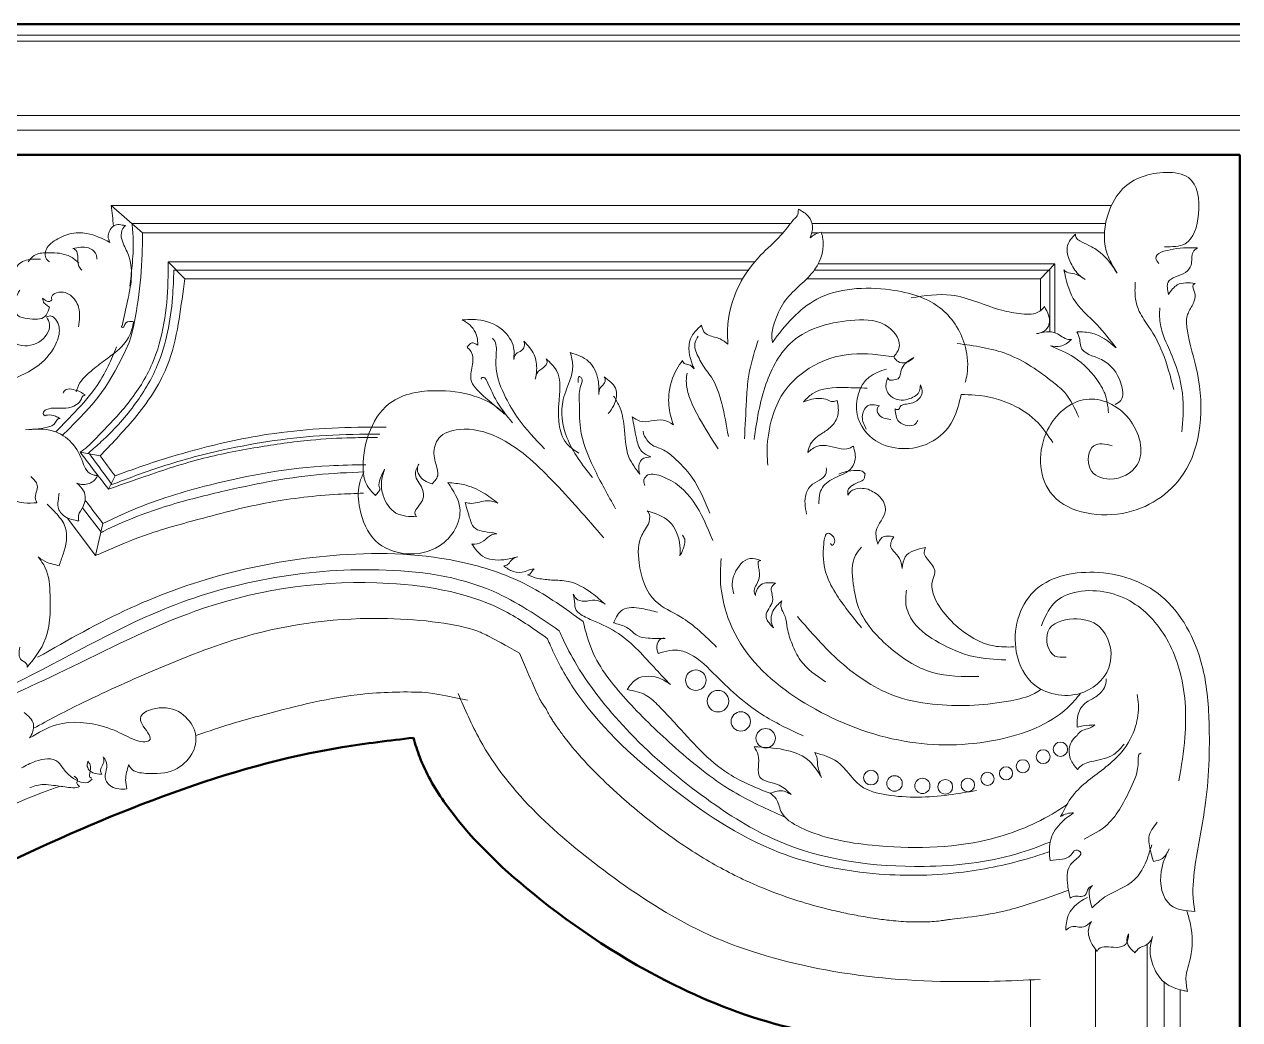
# Model space of a CAD drawing. Header units: millimetres. Extents: x -586 to 837, y -34 to 1206.
# Drawn here: x -352.3 to 20.5, y 900.7 to 1206 of the extents above; entities that cross this region are included whole.
import ezdxf

# ---------------------------------------------------------------- set-up
doc = ezdxf.new("R2010")
doc.units = ezdxf.units.MM
doc.layers.add('0model', color=7, linetype='Continuous')

msp = doc.modelspace()

# ---------------------------------------------------------------- linework, layer by layer
at = {"lineweight": 5}
for p, q in [((20.53, 1202.69), (-585.54, 1202.69)), ((20.53, 1200.84), (-585.54, 1200.84)), ((20.53, 1178.02), (-585.54, 1178.02)), ((20.53, 1173.52), (-585.54, 1173.52)), ((-325.58, 1150.5), (-18.78, 1150.5)), ((-316.01, 1142.03), (-325.58, 1150.5)), ((-319.2, 1144.89), (-117.24, 1144.89)), ((-110.63, 1144.89), (-20.59, 1144.89)), ((-316.01, 1142.03), (-119.58, 1142.03)), ((-110.75, 1142.03), (-108.67, 1142.03)), ((-107.74, 1142.03), (-20.96, 1142.03)), ((-308.12, 1133.19), (-128.2, 1133.19)), ((-308.12, 1133.19), (-302.99, 1128)), ((-306.4, 1130.66), (-130.16, 1130.66)), ((-109.91, 1130.66), (-37.75, 1130.66)), ((-108.73, 1132.6), (-36.17, 1132.6)), ((-36.17, 1132.6), (-40.58, 1128)), ((-37.75, 1130.66), (-37.75, 1111.7)), ((-36.17, 1132.6), (-36.17, 1111.43)), ((-302.99, 1128), (-131.9, 1128)), ((-112.19, 1128), (-40.58, 1128)), ((-40.58, 1128), (-40.58, 1127.7)), ((-40.58, 1118.19), (-40.58, 1127.7)), ((-328.97, 1073.66), (-335.12, 1074.76)), ((-324.43, 1067.51), (-326.44, 1063.44)), ((-328.59, 1050.19), (-334.41, 1057.75)), ((-330.38, 1043.07), (-339.15, 1054.68)), ((-328.13, 1052.88), (-330.38, 1043.07)), ((-23.73, 922.35), (-23.73, 159.02)), ((-7.81, 923.87), (-7.81, 159.02)), ((-43.62, 159.02), (-43.62, 913.05)), ((-2.61, 912.23), (-2.61, 159.02)), ((2.31, 159.02), (2.31, 909.92))]:
    msp.add_line(p, q, dxfattribs=at)
at = {"lineweight": 50}
for p, q in [((20.53, 1166.03), (-585.54, 1166.03)), ((20.53, 6.03), (20.53, 1166.03))]:
    msp.add_line(p, q, dxfattribs=at)
at = {"lineweight": 5}
for centre, radius in [((-146.28, 1004.85), 3.15), ((-139.49, 998.42), 3.31), ((-132.49, 992.19), 2.97), ((-124.86, 987.06), 2.97), ((-34.45, 983.67), 2.2), ((-45.98, 978.45), 2), ((-39.73, 981.38), 2.13), ((-92.59, 974.98), 2.26), ((-51.14, 976.28), 2.02), ((-85.34, 973.18), 2.38), ((-76.79, 972.43), 2.33), ((-69.79, 972.14), 2.26), ((-62.85, 972.72), 2.07), ((-56.83, 974.61), 2.01)]:
    msp.add_circle(centre, radius, dxfattribs=at)
for points in [[(-2.5, 1137.79), (3.79, 1138.74), (7.89, 1147.82), (4.79, 1159.01), (-2, 1160.59), (-15.38, 1155.53), (-19.64, 1148.37), (-20.39, 1136.55), (-18.29, 1131.79), (-17.04, 1129.68)], [(-116.29, 1146.12), (-115.22, 1147.25), (-114.83, 1149.31)], [(-114.83, 1149.31), (-111.72, 1147.07), (-110.5, 1144), (-111.23, 1140.55)], [(-321.25, 1144.28), (-324.73, 1144.28), (-326.21, 1142.37), (-326.53, 1141.02), (-326.02, 1139.14)], [(-319.86, 1125.71), (-319.2, 1131.97), (-318.84, 1139.74), (-319.2, 1144.89)], [(-116.29, 1146.12), (-120.21, 1141.32), (-126.42, 1135.17), (-133.01, 1125.96), (-136.53, 1112.25), (-136.46, 1107.88)], [(-326.02, 1139.14), (-333.11, 1141.89), (-338.3, 1141.76), (-343.07, 1139.57), (-344.93, 1137.93), (-345.61, 1134.35), (-344.57, 1133.14)], [(-322.23, 1113.59), (-320.6, 1121.15), (-319.44, 1127.99), (-320.13, 1134.63), (-321.93, 1138.85), (-322.55, 1141.39), (-321.59, 1143.93), (-321.25, 1144.28)], [(-111.23, 1140.55), (-109.63, 1141.62), (-107.83, 1142.32)], [(-29.86, 1141.69), (-32.27, 1138.17), (-31.26, 1132.81), (-28.43, 1128.87), (-26.86, 1127.76)], [(-17.04, 1129.68), (-22.22, 1136.02), (-25.79, 1138.22), (-28.47, 1139.58), (-29.67, 1140.65), (-29.86, 1141.69)], [(-337.33, 1137.25), (-332.57, 1137.44), (-330.44, 1135.83), (-329.99, 1134.03)], [(-334.6, 1130.62), (-335.53, 1131.81), (-335.88, 1134.93), (-336.43, 1136.74), (-337.33, 1137.25)], [(7.55, 1137.47), (0.16, 1137.05), (-5.15, 1134.27), (-4.31, 1132.71)], [(-1.3, 1123.19), (-1.43, 1126.91), (3.89, 1129.93), (5.61, 1132.16), (6.25, 1136.18), (7.55, 1137.47)], [(-355.19, 1129.27), (-355.11, 1130.3), (-354.12, 1132.29), (-349.97, 1133.95), (-347.31, 1133.95)], [(-351.07, 1133.15), (-349.23, 1135.11), (-345.29, 1135.97), (-339.25, 1135.24), (-337.59, 1134.46), (-335.55, 1132.78)], [(-26.86, 1127.76), (-30.7, 1129.63), (-32.98, 1130.28), (-33.39, 1130.74)], [(-33.39, 1130.74), (-30.5, 1121.94), (-23.21, 1113.84), (-17.37, 1106.8)], [(0.33, 1093.98), (-3.23, 1105.55), (-7.2, 1113.08), (-10.26, 1117.95), (-11.42, 1121.84), (-11.5, 1126.97)], [(6.92, 1126.55), (1.39, 1126.11), (-1.3, 1123.19)], [(5.01, 1118.14), (6.61, 1121.24), (6.71, 1123.87), (6.3, 1126.09), (6.92, 1126.55)], [(-344.53, 1119.25), (-344.96, 1118.07), (-345.86, 1116.49), (-351.28, 1115.78), (-354.23, 1116.74), (-355.19, 1119.06), (-354.85, 1121.82), (-353.67, 1124.51)], [(-335.63, 1113.21), (-335.6, 1119.22), (-338.11, 1122.9), (-341.65, 1123.86), (-343.91, 1122.38), (-343.78, 1121.42)], [(-80.21, 1122.13), (-67.92, 1122.94), (-52.42, 1118.31), (-46.35, 1117.23), (-40.77, 1118.04), (-39.36, 1119.44)], [(-343.78, 1121.42), (-344.53, 1121.01), (-346.67, 1122.01)], [(-346.67, 1122.01), (-346.11, 1120.49), (-345.12, 1119.68), (-344.53, 1119.25)], [(-39.36, 1119.44), (-37.89, 1114.13), (-39.62, 1111.76), (-41.76, 1111.14)], [(2.81, 1080.98), (3.14, 1091.23), (-0.16, 1104.21), (-3.14, 1111.42), (-4.05, 1116.3), (-3.97, 1119.11)], [(-345.45, 1116.34), (-344.49, 1113.9), (-347.75, 1108.58), (-354.73, 1107.99), (-358.83, 1111.58), (-359.62, 1113.6), (-359.67, 1115.67)], [(-356.98, 1096.7), (-347.71, 1101.6), (-342.33, 1108.57), (-341.6, 1113.28), (-342.7, 1115.54), (-344.02, 1116.55), (-345.45, 1116.34)], [(-336.3, 1093.33), (-335.98, 1094.47), (-331.88, 1099.58), (-327.37, 1103.13), (-321.84, 1107.79), (-319.23, 1112.47), (-318.77, 1114.77)], [(-318.77, 1114.77), (-319.35, 1114.86), (-321.46, 1114), (-321.87, 1113.09), (-322.3, 1113.11), (-322.43, 1113.23), (-322.23, 1113.59)], [(-217.97, 1115.36), (-213.27, 1115.41), (-205.59, 1112.28), (-202.16, 1106.8), (-202.11, 1103.23)], [(-213.12, 1107.59), (-213.42, 1110.23), (-216.6, 1114.58), (-217.97, 1115.36)], [(-128.42, 1078.67), (-124.78, 1095.69), (-116.65, 1108.74), (-97.48, 1115.27), (-87.2, 1113.13), (-83.99, 1106.6), (-84.63, 1105.32), (-85.6, 1104.03)], [(-18.55, 1076.78), (-24.19, 1076.78), (-25.34, 1069.67), (-19.29, 1066.56), (-10.95, 1070.89), (-13.48, 1085.11), (-26.56, 1090.99), (-38.42, 1081.6), (-37.6, 1062.56), (-15.53, 1056.02), (3.2, 1068.03), (7.55, 1098.95), (4.43, 1112.56), (4.43, 1116.58), (5.01, 1118.14)], [(-144.53, 1113.77), (-147.89, 1109.59), (-147.27, 1101.5), (-146.78, 1100.35)], [(-136.46, 1107.88), (-138.79, 1109.52), (-142.35, 1110.65), (-143.81, 1111.73), (-144.53, 1113.77)], [(-41.76, 1111.14), (-35.83, 1111.31), (-31.97, 1109.38), (-31.08, 1109.34)], [(-17.63, 1089.42), (-15.9, 1090.69), (-15.92, 1095.95), (-21.89, 1103.18), (-28.22, 1107.17), (-28.55, 1109.37), (-29.41, 1111.71)], [(-29.41, 1111.71), (-24.79, 1111.32), (-17.37, 1106.8)], [(-216.45, 1106.97), (-214.98, 1108.32), (-213.12, 1107.59)], [(-192.67, 1075.83), (-200.8, 1085.12), (-204.61, 1091.57), (-207.51, 1100.21), (-207.51, 1104.93), (-208.22, 1109.25), (-208.63, 1109.71)], [(-202.11, 1103.23), (-201.43, 1104.94), (-199.77, 1105.99), (-198.9, 1107.16), (-199, 1108.85)], [(-199, 1108.85), (-195.89, 1104.66), (-195.12, 1099.98), (-195.52, 1097.15)], [(-136.3, 1079.61), (-138.32, 1089.72), (-141.52, 1097.8), (-144.45, 1101.98), (-145.57, 1104.14), (-146.47, 1106.37), (-146.47, 1108.53), (-145.57, 1110.34)], [(-131.38, 1078.92), (-130.75, 1090.66), (-130.19, 1097.31), (-127.89, 1106.81), (-127.19, 1109.05)], [(-66.11, 1108.12), (-50.82, 1104.88), (-36.56, 1096.14), (-33.14, 1093.08), (-28.83, 1085.53)], [(-31.08, 1109.34), (-34.46, 1107.26), (-37.54, 1107.38)], [(-37.54, 1107.38), (-30.34, 1103.91), (-22.48, 1095.87), (-20.87, 1092.85), (-19.68, 1086.89)], [(-204.93, 1086.45), (-211.52, 1092.11), (-215.28, 1097.18), (-214.74, 1101.76), (-215.47, 1106), (-216.45, 1106.97)], [(-178, 1067), (-185.83, 1079.3), (-186.95, 1090.94), (-184.72, 1097.35), (-184.04, 1101.45), (-184.79, 1105.33)], [(-184.79, 1105.33), (-179.17, 1102.61), (-176.23, 1096.91), (-176.04, 1092.48)], [(-85.6, 1104.03), (-98.51, 1104.89), (-111.47, 1100.53), (-120.07, 1091.93), (-123.13, 1084.36), (-124.43, 1074.43), (-124.21, 1070.8)], [(-79.37, 1103.78), (-82.83, 1101), (-83.55, 1098.81), (-83.97, 1097.57), (-85.53, 1096.99), (-87.11, 1097.09), (-87.4, 1097.7)], [(-85.6, 1104.03), (-84.24, 1102.56), (-81.84, 1102.27), (-79.37, 1103.78)], [(-195.52, 1097.15), (-194.67, 1099.51), (-192.35, 1101.34), (-191.91, 1102.33), (-192.19, 1103.39)], [(-192.19, 1103.39), (-189.05, 1099.87), (-188.31, 1089.53), (-188.29, 1084.11), (-186.44, 1078.17), (-185.72, 1077.23), (-182.13, 1074.48)], [(-150.34, 1102.95), (-152.14, 1100.29), (-154.56, 1092.34), (-154.06, 1086.13), (-153.17, 1083.22)], [(-146.78, 1100.35), (-148.06, 1101.46), (-148.84, 1101.66), (-150.06, 1102.26), (-150.34, 1102.95)], [(-64.92, 1092.48), (-67.33, 1084.78), (-74.68, 1077.61), (-91.04, 1078.26), (-96.77, 1086.36), (-93.13, 1097.82), (-87.79, 1100.27)], [(-202.48, 1083.77), (-207.76, 1091.11), (-210.4, 1096.71), (-211.36, 1097.7), (-212.09, 1097.54), (-212.06, 1097.22)], [(-170.87, 1057.41), (-177.58, 1069.94), (-181.68, 1082.13), (-182.03, 1090.52), (-181.57, 1095.23), (-181.47, 1097.68), (-182.14, 1097.99), (-182.34, 1097.42), (-182.34, 1096.2)], [(-176.04, 1092.48), (-175.7, 1094.33), (-174.51, 1095.74), (-174.1, 1097.26), (-174.42, 1097.86)], [(-174.42, 1097.86), (-170.94, 1094.4), (-171.47, 1089.11), (-173.12, 1086.62)], [(-139.43, 1075.78), (-145.22, 1085.26), (-148.01, 1091.04), (-149.12, 1095.29), (-149.12, 1098.01), (-148.98, 1098.98)], [(-87.4, 1097.7), (-87.87, 1094.19), (-85.71, 1091.42), (-80.64, 1091.21), (-77.66, 1093.64), (-77.42, 1095.4)], [(-345.82, 1085.98), (-346.38, 1086.3), (-346.21, 1087.32), (-345.43, 1087.9), (-339.53, 1088.27), (-336.25, 1089.37), (-334.75, 1091.15), (-334.61, 1091.6), (-334.16, 1092.03), (-333.59, 1092.39)], [(-333.59, 1092.39), (-336.06, 1093.67), (-340.05, 1093.48), (-340.29, 1092.84)], [(-244.55, 1061.49), (-247.33, 1065), (-248.33, 1070.21), (-239.31, 1090.37), (-224.65, 1093.64), (-212.81, 1091.52), (-206.09, 1087.6), (-204.93, 1086.45)], [(-93.75, 1094.43), (-100.44, 1094.6), (-110.57, 1092.67), (-113.25, 1090.24)], [(-77.42, 1095.4), (-76.9, 1092.95), (-78.53, 1090.53), (-82.14, 1089.47), (-83.57, 1088.79), (-83.97, 1088.02), (-84.85, 1087.89), (-85.17, 1088.06)], [(-36.81, 1077.76), (-41.31, 1083.77), (-49.32, 1089.37), (-60.57, 1092.3), (-64.92, 1092.48)], [(-163.45, 1068.04), (-166.8, 1073.25), (-168.27, 1082.7), (-169.81, 1089), (-171.49, 1092)], [(-113.25, 1090.24), (-108.16, 1091.3), (-105.88, 1090.82), (-104.27, 1090.3), (-102.92, 1090.62)], [(-102.92, 1090.62), (-102.64, 1086.67), (-104.43, 1082.98), (-107.36, 1080.7), (-111.06, 1077.32), (-111.96, 1074.69)], [(-89.93, 1089.03), (-93.61, 1089), (-95.22, 1085.62), (-94.01, 1081.89)], [(-86.47, 1084.79), (-90.28, 1086.5), (-90.57, 1088.38), (-89.93, 1089.03)], [(-351.87, 1081.68), (-344.15, 1082.8), (-343.07, 1083.41), (-342.3, 1084.62), (-341.35, 1085.16), (-341.26, 1085.16)], [(-341.26, 1085.16), (-342.7, 1085.8), (-345.17, 1086.18), (-345.82, 1085.98)], [(-153.17, 1083.22), (-156.32, 1084.61), (-163.5, 1084.34), (-165.77, 1085.66)], [(-165.77, 1085.66), (-164.5, 1079.07), (-162.91, 1075.08), (-160.04, 1073.35)], [(-85.17, 1088.06), (-83.98, 1084.16), (-81.23, 1082.94), (-79.07, 1083.31), (-78.19, 1084.49)], [(-351.87, 1081.68), (-343.38, 1081.26), (-337.73, 1077.67), (-334.32, 1071.7), (-333.12, 1069.19), (-330.82, 1067.74), (-329.76, 1067.63)], [(-174.55, 1048.51), (-190.4, 1066.21), (-207.1, 1079.39), (-218.91, 1081.75), (-225.09, 1079.09), (-226.61, 1074.29), (-225.54, 1069.33), (-225.39, 1067.96), (-227.14, 1065.07)], [(-141.99, 1056.11), (-147.48, 1067.08), (-153.17, 1073.26), (-156.51, 1075.62), (-159.91, 1077.15), (-161.3, 1078.61), (-162.2, 1080.13), (-162.48, 1081.24)], [(-335.12, 1074.76), (-326.44, 1063.44)], [(-324.43, 1067.51), (-328.97, 1073.66)], [(-111.96, 1074.69), (-108.88, 1076.66), (-106.35, 1076.82), (-99.16, 1076.04), (-97.97, 1076.66)], [(-97.97, 1076.66), (-97.47, 1072.11), (-98.93, 1069.5), (-104.61, 1066.44), (-108.03, 1062.82), (-108.49, 1060.15), (-108.55, 1058.91)], [(-231.29, 1071.11), (-232.3, 1067.91), (-230.19, 1063.57), (-230.39, 1059.52), (-232.34, 1055.7), (-231.91, 1054.99)], [(-227.14, 1065.07), (-229.53, 1066.1), (-231.67, 1069.96), (-231.29, 1071.11)], [(-160.04, 1073.35), (-162.77, 1072.63), (-163.77, 1069.31), (-163.45, 1068.04)], [(-112.33, 1055.81), (-112.47, 1062.02), (-110.45, 1064.98), (-107.71, 1066.64), (-106.33, 1068.44), (-106.26, 1070.03)], [(-350.29, 1067.31), (-348.27, 1064.6), (-348.85, 1060.4), (-348.36, 1059.29)], [(-329.76, 1067.63), (-331.02, 1065.94), (-334.72, 1064.92), (-336.17, 1065.28)], [(-222.3, 1065.46), (-218.66, 1057.67), (-224.94, 1046.02), (-244.55, 1047.61), (-249.32, 1057.52), (-249.47, 1065.01), (-248.26, 1068.41)], [(-241.75, 1069.54), (-243.08, 1066.62), (-243.4, 1064.16), (-243.23, 1063.22), (-243.55, 1062.75), (-244.55, 1061.49)], [(-231.91, 1054.99), (-238.26, 1056.13), (-242.18, 1061.47), (-242.7, 1065.53), (-241.75, 1069.54)], [(-141.09, 1047.71), (-147.06, 1059.72), (-157.06, 1067.5), (-161.44, 1067.5), (-162.27, 1065.9), (-161.93, 1064.58)], [(-94.3, 1068.16), (-95.69, 1069.1), (-96.84, 1069.18), (-100.52, 1068.74), (-102.47, 1068.04)], [(-99.64, 1061.6), (-99.64, 1063.01), (-98.21, 1064.65), (-97.21, 1065.17), (-95.61, 1065.92), (-94.72, 1066.48), (-94.49, 1067.5), (-94.3, 1068.16)], [(-348.36, 1059.29), (-352.41, 1059.22), (-356.78, 1061.41), (-357.57, 1063.43), (-358.22, 1064.83), (-358.97, 1065.45)], [(-336.17, 1065.28), (-334.07, 1062.93), (-334.21, 1058.11), (-335.64, 1055.36), (-335.5, 1053.68)], [(-222.3, 1065.46), (-217.57, 1064.84), (-211.48, 1062.34), (-206.97, 1059.15)], [(-93.44, 1063.4), (-95.82, 1063.7), (-98.83, 1062.7), (-99.64, 1061.6)], [(-90.44, 1046.62), (-90.98, 1050.63), (-88.14, 1056.89), (-89.77, 1061.03), (-93.44, 1063.4)], [(-341.59, 1039.94), (-340.34, 1043.48), (-339.68, 1051.78), (-342.31, 1055.83), (-345.24, 1058.83)], [(-335.5, 1053.68), (-339.82, 1055.07), (-341.9, 1057.9), (-341.79, 1060.5), (-341.61, 1062.25)], [(-206.97, 1059.15), (-210.19, 1059.89), (-215.07, 1059.08), (-217.04, 1059.37)], [(-217.04, 1059.37), (-215.54, 1054.21), (-214.38, 1051.83), (-208.69, 1050.07), (-207.3, 1049.79)], [(-139.95, 1015.01), (-150.97, 1024.29), (-158.61, 1029.05), (-163.68, 1040.89), (-162.86, 1049.32), (-160.64, 1053.44), (-160.97, 1056.58), (-161.21, 1056.82)], [(-161.21, 1056.82), (-154.45, 1053.53), (-151.15, 1046.11), (-151.15, 1042.98)], [(-207.3, 1049.79), (-208.99, 1049.42), (-211.34, 1047.55), (-214.11, 1046.58), (-214.97, 1046.64)], [(-151.15, 1042.98), (-149.73, 1046.59), (-149.7, 1048.14), (-150.35, 1049.31)], [(-95.46, 1020.91), (-103.49, 1031.65), (-107.04, 1046.66), (-105.7, 1049.9), (-104, 1048.67), (-103.75, 1047.23), (-104.57, 1046.25), (-104.98, 1046.77)], [(-85.51, 1048.83), (-89.2, 1048.59), (-90.44, 1046.62)], [(-82.99, 1039.14), (-83.51, 1041.44), (-85.26, 1044.01), (-86.45, 1045.67), (-86.28, 1047.51), (-85.51, 1048.83)], [(-180.88, 1022.83), (-197.59, 1033.81), (-217.2, 1040.86), (-255.43, 1043.28), (-319.77, 1026.95), (-348.16, 1011.88)], [(-214.97, 1046.64), (-211.72, 1042.92), (-205.22, 1041.8), (-200.86, 1042.72)], [(-59.48, 1005.97), (-73.73, 1007.23), (-87.29, 1015.27), (-96.25, 1026.87), (-97.98, 1034.45), (-97.29, 1043.18), (-95.45, 1045.7)], [(-75.82, 1045.54), (-82.05, 1042.64), (-82.99, 1039.14)], [(-48.68, 1015.05), (-54.84, 1015.34), (-66.49, 1021.62), (-71.57, 1027.48), (-73.68, 1035.37), (-72.96, 1037.93), (-75.22, 1041.95), (-76.2, 1043.62), (-75.82, 1045.54)], [(-351.4, 1008.87), (-346.33, 1016.16), (-344.34, 1030.83), (-345.83, 1039.34), (-348.01, 1042.7)], [(-348.01, 1042.7), (-345.29, 1040.99), (-342.91, 1040.29), (-341.59, 1039.94)], [(-200.86, 1042.72), (-202.62, 1041.88), (-203.76, 1040.5), (-204.84, 1039.91), (-205.2, 1039.89)], [(-126.36, 1041.56), (-129.7, 1042.14), (-134.37, 1037.56), (-135.13, 1034.36), (-134.64, 1031.29)], [(-128.03, 1030.8), (-128.41, 1032.35), (-127.69, 1034.13), (-126.8, 1036.89), (-126.89, 1038.67), (-127.16, 1040.27), (-126.98, 1041.38), (-126.36, 1041.56)], [(-205.2, 1039.89), (-202.32, 1038.22), (-198.64, 1038.2), (-196.48, 1038.95), (-195.85, 1038.95)], [(-195.85, 1038.95), (-196.38, 1038.45), (-197.03, 1037.54), (-197.89, 1037.19)], [(-197.89, 1037.19), (-194.72, 1036.07), (-192.52, 1035.77), (-190.54, 1035.53)], [(-32.73, 1011.92), (-36.12, 1012.26), (-38.29, 1019.71), (-30.42, 1023.64), (-22.56, 1021.27), (-19.17, 1010.16), (-27.24, 1001.21), (-42.29, 1003.31), (-47.99, 1013.55), (-42.74, 1031.96), (-24.1, 1037.94), (-3.55, 1030.67), (8.94, 1009.51), (11.13, 991.98), (9.84, 965.76), (6.75, 947.25), (6.36, 936.79), (6.75, 933.91)], [(-190.54, 1035.53), (-185.44, 1035.15), (-178.15, 1031.51), (-174.07, 1028.12)], [(-121.82, 1034.62), (-126.3, 1034.13), (-127.94, 1031.43), (-128.03, 1030.8)], [(-122.49, 1020.96), (-124.75, 1024.64), (-122.79, 1028.99), (-123.02, 1031.78), (-123.15, 1033.02), (-121.82, 1034.62)], [(-40.3, 1021.52), (-36.52, 1028.34), (-20.02, 1031.75), (-6.16, 1023.48), (1.9, 1008.51), (3.72, 987.3), (1.9, 974.02)], [(-174.07, 1028.12), (-177.25, 1029.44), (-180.45, 1029.04), (-183.1, 1029.98), (-183.88, 1031.25)], [(-183.88, 1031.25), (-183.35, 1028.25)], [(-119.91, 1029.16), (-122.62, 1026.07), (-122.82, 1021.62), (-122.49, 1020.96)], [(-106.5, 1004.39), (-114.16, 1010.91), (-116.75, 1015.97), (-118.23, 1020.81), (-118.93, 1024.39), (-119.63, 1025.93), (-120.19, 1027.96), (-119.91, 1029.16)], [(-51.22, 1011.06), (-61.19, 1012.13), (-71.66, 1016.36), (-79.47, 1022.6), (-81.84, 1028.19), (-81.69, 1032.49)], [(-154.06, 1003.48), (-158.54, 1008.18), (-170, 1019.13), (-177.67, 1023.07), (-181.59, 1025.05), (-183.22, 1026.8), (-183.35, 1028.25)], [(-171.5, 1022.49), (-168.77, 1026.46), (-162.87, 1026.81), (-158, 1025.69)], [(-119, 962.86), (-134.85, 970.71), (-153.58, 985.05), (-167.75, 999.05), (-178.08, 1013.91), (-180.88, 1022.83)], [(-155.64, 1017.59), (-160.94, 1017.75), (-164.16, 1018.51), (-167.01, 1020.75), (-170.58, 1022.18), (-171.5, 1022.49)], [(-157.88, 1013.06), (-158.14, 1015.91), (-156.25, 1017.75), (-155.64, 1017.59)], [(-353.62, 1014.98), (-353.12, 1010.99), (-351.4, 1009.55), (-351.4, 1008.87)], [(-113.35, 987.78), (-126.1, 994.41), (-140.93, 1007.02), (-149.31, 1013.41), (-153.39, 1014.08), (-156.96, 1013.31), (-157.88, 1013.06)], [(-167.31, 1001.99), (-164.56, 1005.09), (-156.8, 1005.19), (-154.06, 1003.48)], [(-29.29, 990.48), (-29.01, 994.4), (-26.49, 998.07), (-24.01, 999.51), (-21.26, 1002.09), (-20.46, 1004.44), (-20.4, 1005.28)], [(-123.53, 970.15), (-136.2, 976.16), (-152.73, 991.74), (-157.66, 996.96), (-161.49, 1000.2), (-167.31, 1001.99)], [(-34.38, 963), (-30.69, 969.41), (-25.94, 974.05), (-15.61, 982.88), (-11.4, 990.7), (-10.55, 997.42), (-10.93, 1000.47)], [(-315.83, 990.78), (-316.65, 993.07), (-310.89, 996.33), (-303.41, 994.14), (-299.73, 988.38), (-300.86, 982.27), (-306.2, 977.35), (-314.93, 976.28), (-319.5, 977.76), (-320.21, 978.95)], [(-352.25, 994.93), (-349.48, 991.43), (-349.7, 988.96), (-350.61, 987.13)], [(-350.61, 987.13), (-342.36, 991.18), (-327.68, 990.53), (-323.74, 989.07), (-318.34, 986.54), (-315.87, 985.96), (-313.93, 986.31), (-315.83, 990.78)], [(-29.21, 977.49), (-31.34, 980.63), (-31.1, 985.94), (-29.36, 987.92)], [(-29.36, 987.92), (-28.04, 989.33), (-26.16, 989.91), (-23.85, 991.15)], [(-23.85, 991.15), (-27.49, 990.82), (-29.29, 990.48)], [(-117.09, 969.8), (-120.76, 972.65), (-126.67, 975.14), (-127.17, 981.88), (-128.44, 984.42)], [(-128.44, 984.42), (-119.32, 983.54), (-112.08, 980.55), (-107.71, 974.97)], [(-14.92, 985.26), (-18.1, 982.08), (-24.24, 980.05), (-28.54, 978.26), (-29.21, 977.49)], [(-331.47, 974.53), (-332.21, 973.8), (-337.83, 975.2), (-340.21, 977.62), (-341.92, 979.8), (-348.8, 979.97), (-353.12, 977.95)], [(-328.09, 981.34), (-327.82, 980.11), (-328.48, 978.39), (-328.85, 976.9), (-328.49, 975.98)], [(-320.81, 971.49), (-325.5, 972.2), (-327.45, 975.05), (-326.96, 978.12), (-327.52, 980.71), (-328.09, 981.34)], [(-107.71, 974.97), (-108.93, 979.02), (-109.1, 980.82), (-109.76, 982.65)], [(-109.76, 982.65), (-102.88, 979.78), (-95.71, 972.44), (-87.8, 969.68), (-68.68, 969.68), (-60.24, 971.02)], [(-27.2, 956.09), (-20.06, 960.6), (-12.85, 971.82), (-10.59, 980.12), (-10, 982.38), (-9.64, 982.45)], [(-328.49, 975.98), (-331.21, 976.48), (-332.42, 977.33), (-332.96, 978.82), (-332.73, 980.02)], [(-332.73, 980.02), (-332.06, 978.85), (-332.18, 976.24), (-332.14, 975.08), (-331.57, 974.79)], [(-320.21, 978.95), (-321.18, 974.26), (-320.81, 971.49)], [(-335.28, 972.21), (-335.75, 972.68), (-336.16, 973.5), (-335.91, 974.01), (-337, 975.39)], [(-350.6, 971.91), (-346.34, 972.87), (-343.25, 972.59), (-338.68, 971.97), (-336.11, 971.94), (-335.28, 972.21)], [(-123.53, 970.15), (-119.22, 970.83), (-117.09, 969.8)], [(-37.62, 949.57), (-37.62, 955.21), (-34.53, 960.83), (-30.4, 964.15)], [(-30.4, 964.15), (-32.53, 963.91), (-34.38, 963)], [(-5.94, 949.28), (-7.15, 954.01), (-7.31, 956.57), (-4.74, 961.3)], [(-6.43, 954.35), (-8.49, 948.57), (-11.71, 943.69), (-20.8, 938.36), (-24.72, 935.06)], [(-29.02, 950.44), (-28.15, 951.85), (-29.75, 952.76), (-31.28, 951.15), (-33.88, 949.95), (-37.62, 949.57)], [(-1.14, 953.08), (-3.15, 950.17), (-5.94, 949.28)], [(6.75, 933.91), (-0.66, 935.84), (-3.56, 946.19), (-1.14, 953.08)], [(-31.43, 938.02), (-32.21, 941.88), (-31.57, 947.95), (-29.02, 950.44)], [(-24.6, 941.87), (-25.86, 940.94), (-26.89, 938.88), (-30.5, 938.48), (-31.43, 938.02)], [(-24.72, 935.06), (-25.41, 937.56), (-25.32, 940.98), (-24.6, 941.87)], [(-32.83, 928.17), (-32.06, 932.64), (-28.45, 936.87), (-26.18, 938.18)], [(4.33, 933.97), (5.46, 929.91), (5.42, 919.74), (4.05, 913.48), (4.54, 909.39)], [(-24.93, 930.88), (-27.41, 929.16), (-31.14, 929.19), (-32.83, 928.17)], [(-23.22, 921.67), (-25.13, 924.59), (-25.78, 928.79), (-24.93, 930.88)], [(-13.54, 927.09), (-14.35, 923.93), (-17.38, 922.9), (-22.71, 922.41), (-23.22, 921.67)], [(-11.58, 921.2), (-12.78, 922.4), (-14.07, 924.8), (-13.54, 927.09)], [(-6.17, 926.21), (-7.56, 924.05), (-10.69, 922.35), (-11.58, 921.2)], [(4.54, 909.39), (3.17, 909.7), (-2.42, 912.08), (-6.3, 918.15), (-6.92, 922.51), (-6.17, 926.21)]]:
    msp.add_spline(points, degree=3, dxfattribs=at)
for points in [[(-324.94, 1144.14), (-325.08, 1146.26), (-325.35, 1148.38), (-325.58, 1150.5)], [(-340.57, 1080), (-329.81, 1090.37), (-326.21, 1094.99), (-320.06, 1108.44)]]:
    msp.add_open_spline(points, degree=3, dxfattribs=at)
for points, knots in [([(-320.06, 1108.44), (-318.78, 1112.65), (-317.1, 1121.73), (-316.08, 1132.96), (-316.02, 1139.85), (-316.01, 1142.03)], [40.411067, 40.411067, 40.411067, 40.411067, 53.168238, 66.887152, 73.212686, 73.212686, 73.212686, 73.212686]), ([(-107.83, 1142.32), (-107.66, 1141.79), (-106.51, 1138.03), (-109.23, 1129), (-118.25, 1123.66), (-121.67, 1116.21), (-123.11, 1111.73), (-122.94, 1109.4), (-122.81, 1108.48)], [0, 0, 0, 0, 1.601386, 11.404616, 24.044979, 30.673033, 34.797202, 37.479562, 37.479562, 37.479562, 37.479562]), ([(-308.12, 1133.19), (-308.14, 1130.17), (-308.22, 1124.36), (-309.01, 1114.23), (-312.6, 1101.25), (-320.05, 1089.43), (-327.68, 1081.82), (-332.5, 1076.69), (-334.34, 1075.33), (-335.12, 1074.76)], [1.292962, 1.292962, 1.292962, 1.292962, 5.71561, 18.17368, 30.738044, 44.439474, 58.189767, 62.057197, 64.832542, 64.832542, 64.832542, 64.832542]), ([(-332.76, 1074.34), (-332.65, 1074.44), (-332.54, 1074.53), (-332.43, 1074.63), (-331.15, 1075.75), (-326.14, 1080.14), (-318.38, 1088.57), (-309.59, 1103.16), (-306.83, 1117.92), (-306.47, 1127.85), (-306.4, 1130.66)], [-0.424471, -0.424471, -0.424471, -0.424471, 0, 0, 0, 4.923015, 19.364295, 33.13792, 53.862409, 62.040413, 62.040413, 62.040413, 62.040413]), ([(-328.97, 1073.66), (-325.65, 1077.13), (-318.09, 1085.04), (-308.84, 1097.76), (-305.07, 1112.2), (-303.9, 1121.77), (-303.15, 1126.92), (-302.99, 1128)], [0, 0, 0, 0, 13.957201, 31.887991, 44.818152, 56.798377, 59.952211, 59.952211, 59.952211, 59.952211]), ([(-122.81, 1108.48), (-118.81, 1113.81), (-109.6, 1124.72), (-88.35, 1125.99), (-70.44, 1120.85), (-63.19, 1108.84), (-62.64, 1100.56), (-63.4, 1097.1), (-63.57, 1096.31)], [3.66767, 3.66767, 3.66767, 3.66767, 22.183423, 44.254393, 60.652024, 73.951487, 81.874577, 84.218244, 84.218244, 84.218244, 84.218244]), ([(-323.94, 1107.05), (-324.77, 1105.09), (-326.61, 1100.71), (-330.89, 1093.31), (-336.34, 1087.47), (-340.51, 1083.11), (-342.1, 1081.49), (-342.6, 1080.99)], [0, 0, 0, 0, 6.182718, 13.787302, 24.707363, 29.272278, 31.31407, 31.31407, 31.31407, 31.31407]), ([(-241.27, 1082.41), (-243.52, 1082.45), (-256.24, 1082.56), (-276.76, 1081.09), (-299.94, 1075.71), (-314.85, 1071.04), (-322.23, 1068.32), (-324.43, 1067.51)], [3.443791, 3.443791, 3.443791, 3.443791, 9.981865, 40.416283, 62.922153, 78.989785, 85.783211, 85.783211, 85.783211, 85.783211]), ([(-326.44, 1063.44), (-323.14, 1064.6), (-313.85, 1067.87), (-298.82, 1072.95), (-281.28, 1076.3), (-265.7, 1078.57), (-253.38, 1079.26), (-246.53, 1079.27), (-243.96, 1079.26)], [0, 0, 0, 0, 10.150394, 28.629837, 46.025547, 61.939621, 74.36738, 81.839246, 81.839246, 81.839246, 81.839246]), ([(-243.21, 1080.28), (-248.71, 1080.3), (-264.85, 1080.18), (-287.78, 1076.73), (-309.58, 1070.86), (-320.71, 1066.63), (-325.36, 1064.86)], [3.979859, 3.979859, 3.979859, 3.979859, 19.954145, 50.864369, 71.007134, 85.456876, 85.456876, 85.456876, 85.456876]), ([(-325.36, 1064.86), (-327.48, 1067.75), (-329.61, 1070.64), (-331.73, 1073.54), (-331.9, 1073.77), (-332.08, 1074.01), (-332.25, 1074.25)], [0, 0, 0, 0, 10.41971, 10.41971, 10.41971, 11.278913, 11.278913, 11.278913, 11.278913]), ([(-247.53, 1070.92), (-251.26, 1070.88), (-267.4, 1070.6), (-291.56, 1066.29), (-314.62, 1059.3), (-325.12, 1054.36), (-328.13, 1052.88)], [1.645768, 1.645768, 1.645768, 1.645768, 12.488193, 48.52199, 72.496622, 82.248201, 82.248201, 82.248201, 82.248201]), ([(-247.96, 1068.74), (-252.85, 1068.55), (-267.56, 1067.88), (-288.05, 1063.68), (-309.97, 1058.26), (-322.16, 1053.45), (-328.34, 1050.32), (-328.59, 1050.19)], [1.506522, 1.506522, 1.506522, 1.506522, 15.699127, 44.283764, 62.012151, 81.318491, 82.146948, 82.146948, 82.146948, 82.146948]), ([(-457.64, 1054.82), (-460.45, 1056.1), (-470.06, 1060.47), (-488.41, 1057.71), (-505.81, 1042.09), (-517.27, 1019.83), (-515.23, 993.58), (-510.17, 969.48), (-493.52, 948.24), (-463.66, 934.68), (-419.05, 934.66), (-380.11, 954.44), (-353.17, 968.21), (-342.6, 971.87), (-341.27, 972.32)], [0, 0, 0, 0, 8.906319, 30.493432, 48.60263, 75.694817, 99.615943, 123.601923, 146.402607, 175.034852, 215.967701, 271.349215, 299.772887, 303.862376, 303.862376, 303.862376, 303.862376]), ([(-328.13, 1052.88), (-329.6, 1054.82), (-331.07, 1056.76), (-332.53, 1058.71), (-332.89, 1059.18), (-333.25, 1059.66), (-333.61, 1060.14)], [1.027695, 1.027695, 1.027695, 1.027695, 8.10275, 8.10275, 8.10275, 9.836782, 9.836782, 9.836782, 9.836782]), ([(-248.26, 1062.22), (-250.84, 1062.12), (-260.47, 1061.72), (-277.49, 1059.86), (-297.71, 1054.52), (-315.12, 1049.74), (-325.44, 1045.27), (-329.83, 1043.32), (-330.38, 1043.07)], [2.037095, 2.037095, 2.037095, 2.037095, 9.540754, 30.058297, 51.599117, 70.251185, 82.441294, 84.213384, 84.213384, 84.213384, 84.213384]), ([(-28.27, 1000.86), (-29.48, 999.29), (-35.91, 991.85), (-55.36, 984.68), (-83.4, 984.45), (-111.27, 995.1), (-131.23, 1010.93), (-137.97, 1027.19), (-138.99, 1036.29), (-138.6, 1040.76), (-138.48, 1042.13)], [6.816686, 6.816686, 6.816686, 6.816686, 12.744403, 36.489892, 65.09569, 95.899001, 124.558091, 138.287848, 147.579048, 151.72583, 151.72583, 151.72583, 151.72583]), ([(-188.15, 1020.04), (-194.72, 1024.51), (-211.22, 1035.77), (-254.4, 1041.46), (-306.2, 1031.8), (-345.7, 1007.72), (-370.22, 997.06), (-379.17, 993.13), (-382.19, 991.85)], [0, 0, 0, 0, 22.869274, 57.482119, 122.78081, 172.073987, 190.956642, 200.472328, 200.472328, 200.472328, 200.472328]), ([(-191.76, 1017.58), (-195.75, 1020.43), (-209.97, 1030.59), (-247.13, 1037.37), (-294, 1031.04), (-335.53, 1009.66), (-363.16, 997), (-377.58, 991.09), (-380.37, 989.95)], [0, 0, 0, 0, 14.161709, 50.531848, 105.757373, 148.888358, 185.397161, 194.167112, 194.167112, 194.167112, 194.167112]), ([(-200.35, 1013.16), (-209.58, 1018.31), (-215.92, 1021.67), (-245.16, 1025.44), (-280.61, 1021.01), (-311.31, 1008.5), (-332.82, 998.93), (-344.79, 992.62), (-349.43, 990.11)], [1.930949, 1.930949, 1.930949, 1.930949, 11.767304, 42.506323, 85.298294, 114.408143, 138.435957, 153.738782, 153.738782, 153.738782, 153.738782]), ([(-115.12, 1024.41), (-110.96, 1019.57), (-102.32, 1009.55), (-87.31, 999.57), (-68.82, 996.45), (-54.64, 997.33), (-43.84, 999.78), (-41.04, 1001.58), (-40.37, 1002.06)], [0, 0, 0, 0, 19.147883, 39.71879, 52.283684, 74.700253, 82.293001, 84.769266, 84.769266, 84.769266, 84.769266]), ([(-37.62, 955.22), (-40.99, 953.86), (-53.35, 949.3), (-81.9, 946.23), (-116, 950.75), (-144.98, 969.12), (-166.03, 986.94), (-180.32, 1004.5), (-186.36, 1015.8), (-187.9, 1019.44), (-188.15, 1020.04)], [8.135469, 8.135469, 8.135469, 8.135469, 18.687624, 46.448245, 90.753435, 115.218076, 145.096983, 170.764324, 180.353286, 182.237032, 182.237032, 182.237032, 182.237032]), ([(-37.83, 952.26), (-39.77, 951.6), (-48.34, 948.79), (-65.71, 945.08), (-91.9, 944.49), (-124.57, 950.97), (-156.14, 972.47), (-180.01, 994.58), (-189.31, 1011.62), (-191.47, 1016.86), (-191.76, 1017.58)], [3.526879, 3.526879, 3.526879, 3.526879, 9.65767, 30.597329, 56.513987, 87.896502, 128.616348, 169.393338, 184.067132, 186.396668, 186.396668, 186.396668, 186.396668]), ([(-31.96, 940.43), (-42.84, 936.46), (-49.12, 934.59), (-58.95, 932.41), (-68.37, 931.49), (-69, 931.38), (-69.19, 931.35), (-69.58, 931.29), (-69.78, 931.26), (-70.38, 931.17), (-70.79, 931.11), (-72.03, 930.96), (-72.89, 930.88), (-75.55, 930.7), (-77.44, 930.66), (-81.45, 930.74), (-83.57, 930.87), (-87.34, 931.23), (-88.94, 931.42), (-92.5, 931.92), (-94.46, 932.25), (-97.32, 932.77), (-98.17, 932.94), (-99.86, 933.28), (-100.7, 933.46), (-103.21, 934), (-104.87, 934.39), (-109.8, 935.64), (-113.02, 936.56), (-119.54, 938.69), (-122.83, 939.9), (-127.57, 941.86), (-129.09, 942.52), (-131.83, 943.78), (-133.05, 944.37), (-136.62, 946.15), (-138.96, 947.4), (-145.94, 951.41), (-150.54, 954.41), (-159.6, 960.99), (-164.04, 964.57), (-169.18, 969.09), (-169.98, 969.8), (-171.55, 971.23), (-172.32, 971.94), (-174.59, 974.08), (-176.04, 975.5), (-180.22, 979.75), (-182.76, 982.58), (-185.62, 986.13), (-186.18, 986.85), (-187.13, 988.1), (-187.51, 988.62), (-188.23, 989.6), (-188.56, 990.06), (-189.17, 990.94), (-189.46, 991.37), (-189.98, 992.15), (-190.22, 992.52), (-190.87, 993.55), (-191.22, 994.14), (-191.59, 994.81), (-191.69, 995), (-191.94, 995.48), (-192.04, 995.72), (-192.11, 995.88), (-192.12, 995.91), (-192.14, 995.95), (-192.14, 995.96), (-192.16, 996.02), (-192.28, 996.06), (-192.27, 996.24), (-193.14, 997.25), (-194.65, 999.86), (-196.92, 1004.98), (-200.35, 1013.16)], [0.288058, 0.288058, 0.288058, 0.288058, 1.252852, 1.252852, 3.758556, 3.758556, 4.895738, 4.895738, 6.03292, 6.03292, 8.307284, 8.307284, 12.856011, 12.856011, 21.953467, 21.953467, 31.050922, 31.050922, 37.452124, 37.452124, 44.869422, 44.869422, 47.978225, 47.978225, 51.087028, 51.087028, 57.304634, 57.304634, 69.739847, 69.739847, 83.012215, 83.012215, 89.368117, 89.368117, 94.624195, 94.624195, 104.707529, 104.707529, 124.874198, 124.874198, 145.040867, 145.040867, 148.77855, 148.77855, 152.516234, 152.516234, 159.991602, 159.991602, 174.942337, 174.942337, 178.76901, 178.76901, 181.523679, 181.523679, 183.96994, 183.96994, 186.171254, 186.171254, 188.372569, 188.372569, 192.775197, 192.775197, 194.690758, 194.690758, 198.521879, 198.521879, 199.369633, 199.369633, 200.216974, 200.216974, 201.064316, 201.064316, 202.758999, 202.758999, 205.847372, 205.847372, 205.847372, 205.847372]), ([(-299.65, 987.84), (-291.39, 990.81), (-276.12, 995.07), (-254.07, 1000.75), (-235.38, 1001.44), (-226.94, 1001), (-216.31, 998.73)], [4.354838, 4.354838, 4.354838, 4.354838, 21.116343, 50.767435, 69.227038, 75.322754, 75.322754, 75.322754, 75.322754]), ([(-219.21, 1000.78), (-217.12, 995.96), (-207.48, 973.62), (-179.7, 949.1), (-144.07, 925.68), (-108, 914.95), (-72.84, 911.78), (-50.01, 912.62), (-40.64, 913.05)], [0, 0, 0, 0, 15.697953, 72.713296, 106.585507, 143.585581, 183.989543, 212.100247, 212.100247, 212.100247, 212.100247]), ([(-32.48, 966.68), (-33.96, 965.68), (-41.45, 960.82), (-61.1, 953.25), (-88.27, 953), (-109.53, 956.67), (-120.4, 963.09), (-121.03, 968.32), (-122.84, 969.64), (-123.53, 970.15)], [4.54716, 4.54716, 4.54716, 4.54716, 9.904502, 31.332993, 66.644627, 89.286823, 97.142449, 101.193313, 103.674958, 103.674958, 103.674958, 103.674958])]:
    msp.add_open_spline(points, degree=3, knots=knots, dxfattribs=at)
at = {"lineweight": 50}
for points in [[(-232.9, 987.18), (-254.73, 984.29), (-356.68, 949.27), (-414.27, 925.41), (-452.7, 920.65), (-482.65, 928.16), (-504.75, 943.26), (-514.4, 957.36)], [(-55.56, 894.52), (-75.89, 893.95), (-117.97, 898.41), (-152.9, 911.41), (-196.32, 939.5), (-223.56, 967.69), (-230.96, 981.23), (-232.9, 987.18)]]:
    msp.add_spline(points, degree=3, dxfattribs=at)
at = {"layer": '0model', "lineweight": 50}
msp.add_line((-585.54, 1206.03), (20.53, 1206.03), dxfattribs=at)

doc.saveas('drawing.dxf')
